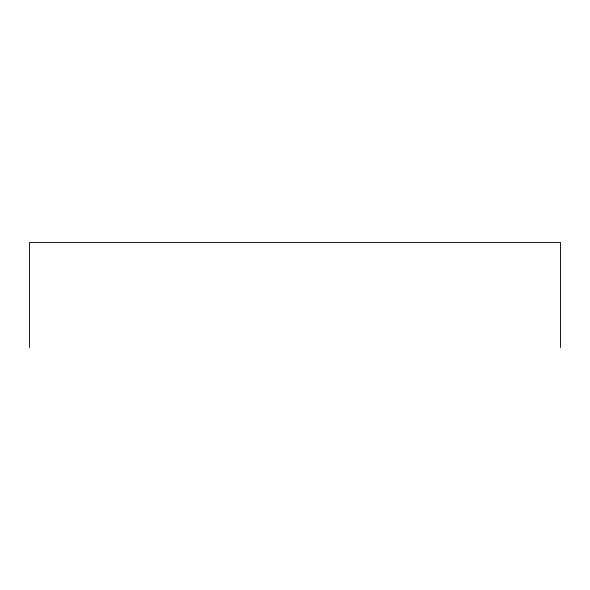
<?xml version="1.0" encoding="UTF-8"?>
<svg xmlns="http://www.w3.org/2000/svg" width="590" height="590" viewBox="0 0 590 590"><rect width="100%" height="100%" fill="white"/><g stroke="black" fill="none" stroke-linecap="round" stroke-linejoin="round"><path stroke-width="0.89" d="M560.5 347.488L560.5 242.512L29.5 242.512L29.5 347.488"/></g></svg>
